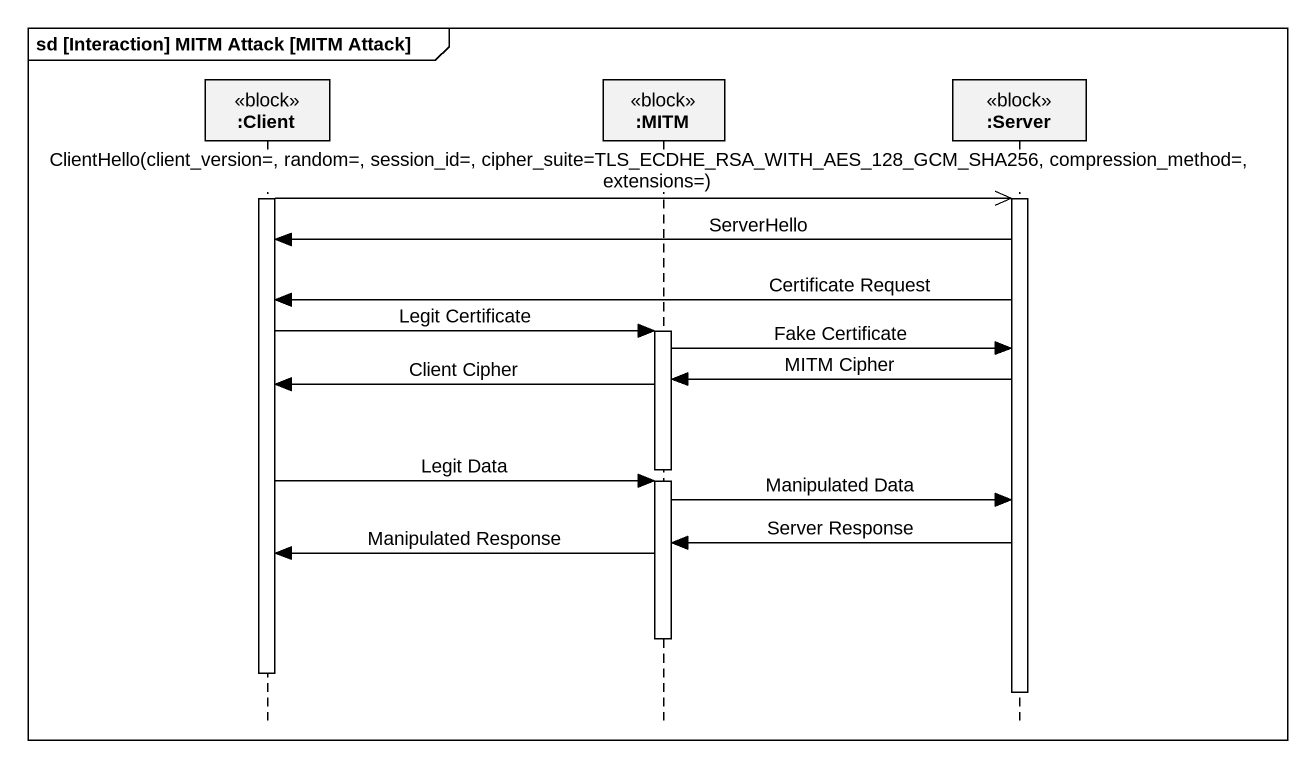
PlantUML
@startuml
mainframe sd [Interaction] MITM Attack [MITM Attack]
hide footbox
participant ":Client" as Client <<block>>
participant ":MITM" as MITM <<block>>
participant ":Server" as Server <<block>>

activate Client
Client ->> Server : ClientHello(client_version=, random=, session_id=, cipher_suite=TLS_ECDHE_RSA_WITH_AES_128_GCM_SHA256, compression_method=, extensions=)
activate Server
Server -> Client : ServerHello
Server -> Client : Certificate Request
Client -> MITM : Legit Certificate
activate MITM
MITM -> Server : Fake Certificate
Server -> MITM : MITM Cipher
MITM -> Client : Client Cipher
deactivate MITM
Client -> MITM : Legit Data
activate MITM
MITM -> Server : Manipulated Data
Server -> MITM : Server Response
MITM -> Client : Manipulated Response
deactivate MITM
deactivate Client
deactivate Server
@enduml
